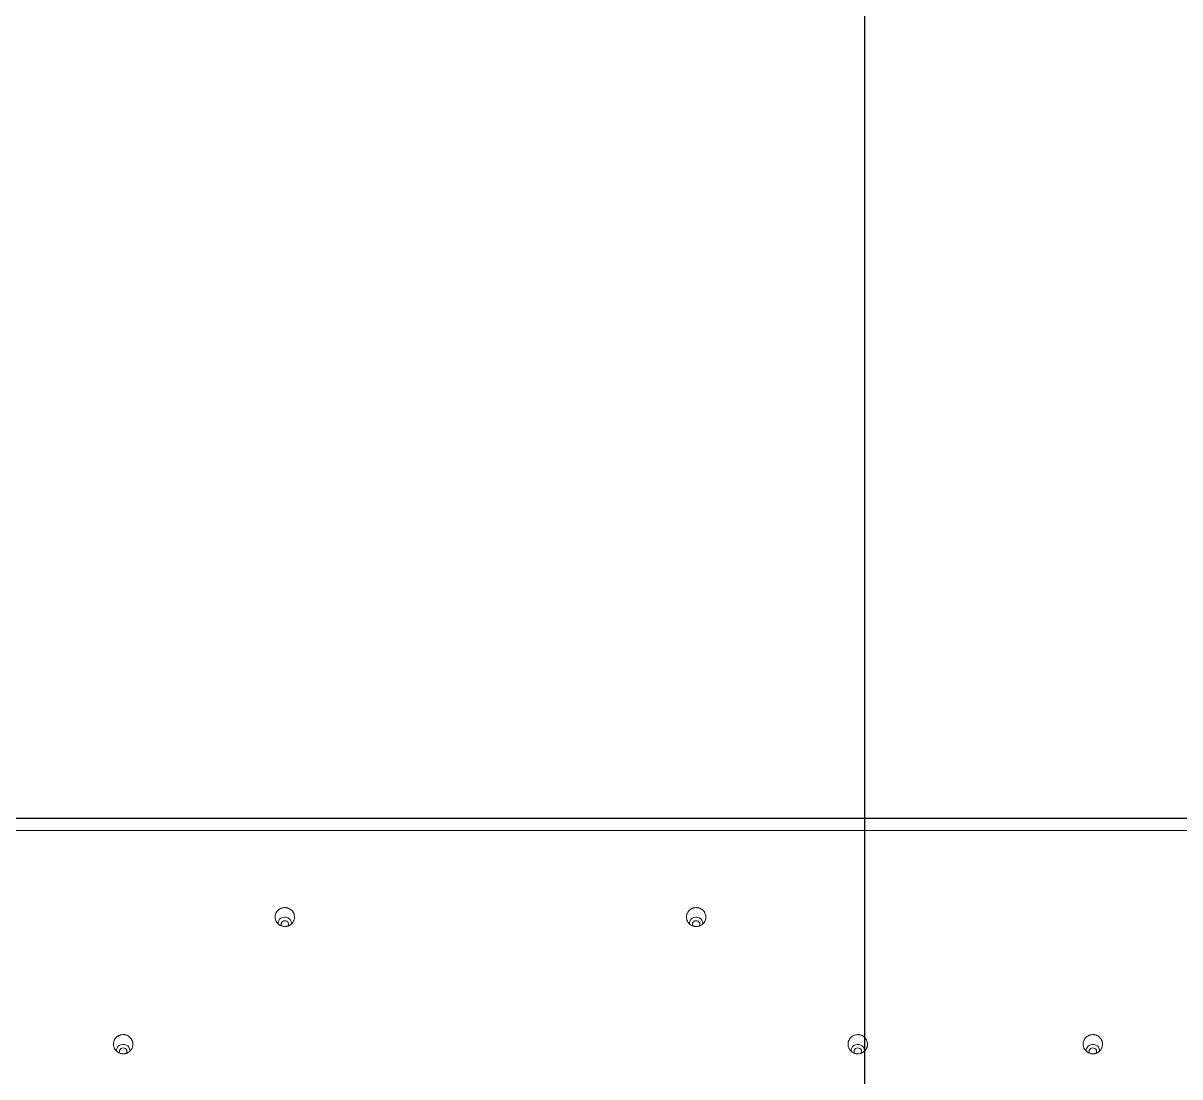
# Model space of a CAD drawing. Header units: inches. Extents: x 3778 to 56227, y -16914 to 35091.
# Drawn here: x 47230.3 to 47348.8, y -10576.3 to -10468.2 of the extents above; entities that cross this region are included whole.
import ezdxf

# ---------------------------------------------------------------- set-up
doc = ezdxf.new("R2010")
doc.units = ezdxf.units.IN
doc.header["$LTSCALE"] = 100
doc.header["$MEASUREMENT"] = 0
doc.layers.add('2-con', color=2, linetype='Continuous')
doc.layers.add('mark-B', color=2, linetype='Continuous', lineweight=20)

# ---------------------------------------------------------------- blocks, each defined once
blk = doc.blocks.new('cjscjdeh')
at = {"color": 8}
blk.add_line((155159.52, 69414.88), (155159.52, 71514.88), dxfattribs=at)
blk = doc.blocks.new('무풍1way 일반')
at = {"layer": 'mark-B'}
for p, q in [((-439.26, -500.22), (439.26, -500.22)), ((-439.26, -500.24), (439.26, -500.24))]:
    blk.add_line(p, q, dxfattribs=at)
for centre, major_axis, start_param, end_param in [((-210.87, -476.43), (-0.681, 0), 0, 3.280312), ((-210.87, -476.43), (-0.681, 0), 6.164986, 6.283185), ((-210.87, -476.33), (0.387, 0), 2.579833, 6.283185), ((-210.87, -476.33), (0.387, 0), 0, 0.551544), ((-186.77, -476.43), (-0.681, 0), 0, 3.281592), ((-186.77, -476.43), (-0.681, 0), 6.157132, 6.283185), ((-186.77, -476.33), (0.387, 0), 2.533594, 6.283185), ((-186.77, -476.33), (0.387, 0), 0, 0.623315), ((-111.46, -476.43), (-0.681, 0), 0, 3.280312), ((-111.46, -476.43), (-0.681, 0), 6.164986, 6.283185), ((-111.46, -476.33), (0.387, 0), 2.580027, 6.283185), ((-111.46, -476.33), (0.387, 0), 0, 0.55135), ((-170.2, -489.48), (-0.681, 0), 0, 3.274716), ((-170.2, -489.48), (-0.681, 0), 6.168127, 6.283185), ((-170.2, -489.38), (0.387, 0), 2.563152, 6.283185), ((-170.2, -489.38), (0.387, 0), 0, 0.584731), ((-128.03, -489.48), (-0.681, 0), 0, 3.274128), ((-128.03, -489.48), (-0.681, 0), 6.176466, 6.283185), ((-128.03, -489.38), (0.387, 0), 2.613321, 6.283185), ((-128.03, -489.38), (0.387, 0), 0, 0.511099)]:
    blk.add_ellipse(centre, major_axis=major_axis, ratio=0.913545, start_param=start_param, end_param=end_param, dxfattribs=at)
for points, degree, knots in [([(-211.86, -477.03), (-211.86, -476.97), (-211.85, -476.9), (-211.83, -476.81), (-211.82, -476.78), (-211.8, -476.72), (-211.78, -476.69), (-211.74, -476.6), (-211.71, -476.54), (-211.65, -476.47), (-211.63, -476.44), (-211.59, -476.39), (-211.57, -476.37), (-211.5, -476.3), (-211.45, -476.26), (-211.36, -476.21), (-211.33, -476.2), (-211.27, -476.17), (-211.21, -476.14), (-211.15, -476.12), (-211.09, -476.11), (-211.06, -476.1), (-210.96, -476.08), (-210.89, -476.08), (-210.79, -476.08), (-210.76, -476.09), (-210.71, -476.09), (-210.7, -476.1), (-210.66, -476.1), (-210.65, -476.11), (-210.57, -476.13), (-210.51, -476.15), (-210.43, -476.18), (-210.42, -476.19), (-210.39, -476.2), (-210.37, -476.21), (-210.33, -476.24), (-210.3, -476.26), (-210.23, -476.31), (-210.18, -476.36), (-210.09, -476.45), (-210.05, -476.5), (-210, -476.59), (-209.98, -476.61), (-209.96, -476.66), (-209.96, -476.67), (-209.94, -476.7), (-209.94, -476.72), (-209.91, -476.79), (-209.89, -476.85), (-209.88, -476.93), (-209.88, -476.95), (-209.88, -476.98), (-209.88, -477), (-209.87, -477.04), (-209.87, -477.08), (-209.88, -477.17), (-209.88, -477.24), (-209.9, -477.31), (-209.91, -477.33), (-209.92, -477.36), (-209.93, -477.41), (-209.96, -477.48), (-209.99, -477.54), (-210.02, -477.59), (-210.04, -477.62), (-210.1, -477.7), (-210.14, -477.75), (-210.21, -477.81), (-210.24, -477.83), (-210.29, -477.87), (-210.32, -477.89), (-210.4, -477.94), (-210.46, -477.97), (-210.54, -478), (-210.55, -478), (-210.58, -478.01), (-210.6, -478.02), (-210.65, -478.03), (-210.68, -478.04), (-210.78, -478.05), (-210.84, -478.06), (-210.92, -478.05), (-210.94, -478.05), (-210.97, -478.05), (-211.02, -478.04), (-211.1, -478.03), (-211.16, -478.01), (-211.21, -477.99), (-211.23, -477.99), (-211.26, -477.98), (-211.27, -477.97), (-211.35, -477.93), (-211.4, -477.9), (-211.48, -477.84), (-211.51, -477.82), (-211.56, -477.78), (-211.58, -477.76), (-211.64, -477.69), (-211.68, -477.64), (-211.73, -477.57), (-211.73, -477.55), (-211.75, -477.52), (-211.77, -477.48), (-211.8, -477.41), (-211.82, -477.35), (-211.83, -477.3), (-211.84, -477.29), (-211.84, -477.25), (-211.85, -477.24), (-211.86, -477.16), (-211.86, -477.09), (-211.86, -477.03)], 3, [0, 0, 0, 0, 0.03125, 0.03125, 0.046875, 0.046875, 0.0625, 0.0625, 0.09375, 0.09375, 0.109375, 0.109375, 0.125, 0.125, 0.15625, 0.15625, 0.171875, 0.171875, 0.1875, 0.203125, 0.203125, 0.21875, 0.21875, 0.25, 0.25, 0.265625, 0.265625, 0.273437, 0.273437, 0.28125, 0.28125, 0.3125, 0.3125, 0.320312, 0.320312, 0.328125, 0.328125, 0.34375, 0.34375, 0.375, 0.375, 0.40625, 0.40625, 0.421875, 0.421875, 0.429688, 0.429688, 0.4375, 0.4375, 0.46875, 0.46875, 0.476563, 0.476563, 0.484375, 0.484375, 0.5, 0.5, 0.53125, 0.53125, 0.539063, 0.539063, 0.546875, 0.5625, 0.578125, 0.578125, 0.59375, 0.59375, 0.625, 0.625, 0.640625, 0.640625, 0.65625, 0.65625, 0.6875, 0.6875, 0.695313, 0.695313, 0.703125, 0.703125, 0.71875, 0.71875, 0.75, 0.75, 0.757813, 0.757813, 0.765625, 0.78125, 0.796875, 0.796875, 0.804688, 0.804688, 0.8125, 0.8125, 0.84375, 0.84375, 0.859375, 0.859375, 0.875, 0.875, 0.90625, 0.90625, 0.914063, 0.914063, 0.921875, 0.9375, 0.953125, 0.953125, 0.960938, 0.960938, 0.96875, 0.96875, 1, 1, 1, 1]), ([(-185.77, -477.03), (-185.77, -477.09), (-185.78, -477.16), (-185.79, -477.25), (-185.8, -477.28), (-185.81, -477.35), (-185.82, -477.38), (-185.86, -477.47), (-185.88, -477.52), (-185.93, -477.61), (-185.95, -477.63), (-185.99, -477.69), (-186.01, -477.71), (-186.08, -477.78), (-186.13, -477.82), (-186.2, -477.88), (-186.23, -477.9), (-186.29, -477.93), (-186.32, -477.95), (-186.41, -477.99), (-186.47, -478.01), (-186.6, -478.04), (-186.66, -478.05), (-186.76, -478.05), (-186.79, -478.05), (-186.84, -478.05), (-186.86, -478.05), (-186.89, -478.05), (-186.91, -478.04), (-186.99, -478.03), (-187.05, -478.02), (-187.13, -477.99), (-187.14, -477.98), (-187.17, -477.97), (-187.19, -477.96), (-187.23, -477.94), (-187.26, -477.93), (-187.35, -477.87), (-187.4, -477.84), (-187.47, -477.77), (-187.49, -477.75), (-187.53, -477.7), (-187.58, -477.65), (-187.61, -477.59), (-187.64, -477.54), (-187.66, -477.51), (-187.7, -477.42), (-187.72, -477.36), (-187.74, -477.28), (-187.74, -477.27), (-187.75, -477.24), (-187.75, -477.22), (-187.76, -477.17), (-187.76, -477.14), (-187.76, -477.05), (-187.76, -476.98), (-187.75, -476.9), (-187.75, -476.89), (-187.74, -476.86), (-187.73, -476.81), (-187.7, -476.73), (-187.68, -476.67), (-187.65, -476.62), (-187.64, -476.59), (-187.59, -476.5), (-187.55, -476.45), (-187.48, -476.38), (-187.46, -476.36), (-187.41, -476.32), (-187.38, -476.29), (-187.31, -476.24), (-187.25, -476.2), (-187.18, -476.17), (-187.16, -476.16), (-187.13, -476.15), (-187.11, -476.14), (-187.07, -476.13), (-187.04, -476.12), (-186.94, -476.1), (-186.88, -476.09), (-186.79, -476.08), (-186.78, -476.08), (-186.74, -476.08), (-186.69, -476.08), (-186.61, -476.09), (-186.55, -476.11), (-186.5, -476.12), (-186.49, -476.12), (-186.45, -476.13), (-186.44, -476.14), (-186.36, -476.17), (-186.3, -476.2), (-186.22, -476.25), (-186.19, -476.26), (-186.14, -476.3), (-186.12, -476.32), (-186.04, -476.39), (-186, -476.44), (-185.95, -476.5), (-185.94, -476.52), (-185.93, -476.54), (-185.9, -476.59), (-185.86, -476.66), (-185.84, -476.72), (-185.82, -476.76), (-185.82, -476.78), (-185.81, -476.81), (-185.8, -476.82), (-185.79, -476.9), (-185.78, -476.97), (-185.77, -477.03)], 3, [0, 0, 0, 0, 0.03125, 0.03125, 0.046875, 0.046875, 0.0625, 0.0625, 0.09375, 0.09375, 0.109375, 0.109375, 0.125, 0.125, 0.15625, 0.15625, 0.171875, 0.171875, 0.1875, 0.1875, 0.21875, 0.21875, 0.25, 0.25, 0.265625, 0.265625, 0.273438, 0.273438, 0.28125, 0.28125, 0.3125, 0.3125, 0.320313, 0.320313, 0.328125, 0.328125, 0.34375, 0.34375, 0.375, 0.375, 0.390625, 0.390625, 0.40625, 0.421875, 0.421875, 0.4375, 0.4375, 0.46875, 0.46875, 0.476563, 0.476563, 0.484375, 0.484375, 0.5, 0.5, 0.53125, 0.53125, 0.539063, 0.539063, 0.546875, 0.5625, 0.578125, 0.578125, 0.59375, 0.59375, 0.625, 0.625, 0.640625, 0.640625, 0.65625, 0.65625, 0.6875, 0.6875, 0.695312, 0.695312, 0.703125, 0.703125, 0.71875, 0.71875, 0.75, 0.75, 0.757812, 0.757812, 0.765625, 0.78125, 0.796875, 0.796875, 0.804687, 0.804687, 0.8125, 0.8125, 0.84375, 0.84375, 0.859375, 0.859375, 0.875, 0.875, 0.90625, 0.90625, 0.914062, 0.914062, 0.921875, 0.9375, 0.953125, 0.953125, 0.960937, 0.960937, 0.96875, 0.96875, 1, 1, 1, 1]), ([(-112.45, -477.03), (-112.45, -476.97), (-112.44, -476.9), (-112.42, -476.81), (-112.41, -476.78), (-112.39, -476.72), (-112.38, -476.69), (-112.34, -476.6), (-112.3, -476.54), (-112.25, -476.47), (-112.23, -476.44), (-112.18, -476.39), (-112.16, -476.37), (-112.09, -476.3), (-112.04, -476.26), (-111.95, -476.21), (-111.92, -476.2), (-111.87, -476.17), (-111.81, -476.14), (-111.74, -476.12), (-111.68, -476.11), (-111.65, -476.1), (-111.55, -476.08), (-111.48, -476.08), (-111.39, -476.08), (-111.35, -476.09), (-111.3, -476.09), (-111.29, -476.1), (-111.26, -476.1), (-111.24, -476.11), (-111.16, -476.13), (-111.1, -476.15), (-111.02, -476.18), (-111.01, -476.19), (-110.98, -476.2), (-110.97, -476.21), (-110.92, -476.24), (-110.9, -476.26), (-110.82, -476.31), (-110.77, -476.36), (-110.68, -476.45), (-110.64, -476.5), (-110.59, -476.59), (-110.58, -476.61), (-110.55, -476.66), (-110.55, -476.67), (-110.54, -476.7), (-110.53, -476.72), (-110.5, -476.79), (-110.49, -476.85), (-110.47, -476.93), (-110.47, -476.95), (-110.47, -476.98), (-110.47, -477), (-110.46, -477.04), (-110.46, -477.08), (-110.47, -477.17), (-110.48, -477.24), (-110.49, -477.31), (-110.5, -477.33), (-110.51, -477.36), (-110.52, -477.41), (-110.55, -477.48), (-110.58, -477.54), (-110.61, -477.59), (-110.63, -477.62), (-110.69, -477.7), (-110.73, -477.75), (-110.8, -477.81), (-110.83, -477.83), (-110.88, -477.87), (-110.91, -477.89), (-110.99, -477.94), (-111.05, -477.97), (-111.13, -478), (-111.14, -478), (-111.17, -478.01), (-111.19, -478.02), (-111.24, -478.03), (-111.27, -478.04), (-111.37, -478.05), (-111.43, -478.06), (-111.51, -478.05), (-111.53, -478.05), (-111.56, -478.05), (-111.61, -478.04), (-111.69, -478.03), (-111.76, -478.01), (-111.8, -477.99), (-111.82, -477.99), (-111.85, -477.98), (-111.86, -477.97), (-111.94, -477.94), (-111.99, -477.9), (-112.07, -477.85), (-112.1, -477.82), (-112.15, -477.78), (-112.17, -477.76), (-112.24, -477.69), (-112.27, -477.64), (-112.32, -477.57), (-112.32, -477.55), (-112.34, -477.52), (-112.36, -477.48), (-112.39, -477.41), (-112.41, -477.35), (-112.43, -477.3), (-112.43, -477.29), (-112.44, -477.25), (-112.44, -477.24), (-112.45, -477.16), (-112.45, -477.09), (-112.45, -477.03)], 3, [0, 0, 0, 0, 0.03125, 0.03125, 0.046875, 0.046875, 0.0625, 0.0625, 0.09375, 0.09375, 0.109375, 0.109375, 0.125, 0.125, 0.15625, 0.15625, 0.171875, 0.171875, 0.1875, 0.203125, 0.203125, 0.21875, 0.21875, 0.25, 0.25, 0.265625, 0.265625, 0.273437, 0.273437, 0.28125, 0.28125, 0.3125, 0.3125, 0.320312, 0.320312, 0.328125, 0.328125, 0.34375, 0.34375, 0.375, 0.375, 0.40625, 0.40625, 0.421875, 0.421875, 0.429687, 0.429687, 0.4375, 0.4375, 0.46875, 0.46875, 0.476562, 0.476562, 0.484375, 0.484375, 0.5, 0.5, 0.53125, 0.53125, 0.539062, 0.539062, 0.546875, 0.5625, 0.578125, 0.578125, 0.59375, 0.59375, 0.625, 0.625, 0.640625, 0.640625, 0.65625, 0.65625, 0.6875, 0.6875, 0.695312, 0.695312, 0.703125, 0.703125, 0.71875, 0.71875, 0.75, 0.75, 0.757812, 0.757812, 0.765625, 0.78125, 0.796875, 0.796875, 0.804687, 0.804687, 0.8125, 0.8125, 0.84375, 0.84375, 0.859375, 0.859375, 0.875, 0.875, 0.90625, 0.90625, 0.914062, 0.914062, 0.921875, 0.9375, 0.953125, 0.953125, 0.960937, 0.960937, 0.96875, 0.96875, 1, 1, 1, 1]), ([(-169.21, -490.07), (-169.2, -490.14), (-169.21, -490.2), (-169.22, -490.29), (-169.23, -490.32), (-169.25, -490.38), (-169.26, -490.41), (-169.29, -490.5), (-169.32, -490.56), (-169.37, -490.64), (-169.39, -490.67), (-169.43, -490.72), (-169.45, -490.74), (-169.52, -490.81), (-169.57, -490.85), (-169.65, -490.91), (-169.67, -490.92), (-169.73, -490.96), (-169.79, -490.99), (-169.85, -491.01), (-169.9, -491.02), (-169.91, -491.03), (-169.94, -491.04), (-169.96, -491.04), (-170.04, -491.06), (-170.1, -491.07), (-170.2, -491.07), (-170.23, -491.07), (-170.28, -491.07), (-170.3, -491.07), (-170.33, -491.06), (-170.35, -491.06), (-170.43, -491.05), (-170.49, -491.03), (-170.57, -491), (-170.58, -491), (-170.61, -490.98), (-170.63, -490.98), (-170.67, -490.96), (-170.7, -490.94), (-170.78, -490.89), (-170.83, -490.85), (-170.91, -490.79), (-170.93, -490.76), (-170.97, -490.71), (-171.01, -490.67), (-171.05, -490.61), (-171.08, -490.56), (-171.09, -490.53), (-171.13, -490.44), (-171.15, -490.38), (-171.17, -490.31), (-171.18, -490.29), (-171.18, -490.26), (-171.18, -490.24), (-171.19, -490.2), (-171.19, -490.17), (-171.2, -490.07), (-171.19, -490.01), (-171.18, -489.93), (-171.18, -489.91), (-171.17, -489.88), (-171.16, -489.84), (-171.13, -489.76), (-171.11, -489.71), (-171.09, -489.66), (-171.08, -489.65), (-171.06, -489.62), (-171.05, -489.61), (-171.01, -489.54), (-170.97, -489.49), (-170.9, -489.42), (-170.88, -489.4), (-170.84, -489.37), (-170.83, -489.36), (-170.81, -489.34), (-170.79, -489.33), (-170.73, -489.28), (-170.67, -489.25), (-170.6, -489.22), (-170.58, -489.21), (-170.55, -489.2), (-170.54, -489.19), (-170.49, -489.18), (-170.46, -489.17), (-170.36, -489.15), (-170.3, -489.14), (-170.22, -489.14), (-170.2, -489.14), (-170.17, -489.14), (-170.12, -489.14), (-170.04, -489.15), (-169.97, -489.16), (-169.93, -489.17), (-169.91, -489.18), (-169.88, -489.19), (-169.86, -489.19), (-169.79, -489.22), (-169.73, -489.25), (-169.65, -489.3), (-169.62, -489.32), (-169.57, -489.36), (-169.54, -489.38), (-169.47, -489.44), (-169.43, -489.49), (-169.38, -489.56), (-169.37, -489.57), (-169.35, -489.6), (-169.33, -489.64), (-169.29, -489.71), (-169.27, -489.76), (-169.25, -489.81), (-169.25, -489.82), (-169.24, -489.85), (-169.23, -489.87), (-169.22, -489.95), (-169.21, -490.01), (-169.21, -490.07)], 3, [0, 0, 0, 0, 0.03125, 0.03125, 0.046875, 0.046875, 0.0625, 0.0625, 0.09375, 0.09375, 0.109375, 0.109375, 0.125, 0.125, 0.15625, 0.15625, 0.171875, 0.171875, 0.1875, 0.203125, 0.203125, 0.210938, 0.210938, 0.21875, 0.21875, 0.25, 0.25, 0.265625, 0.265625, 0.273438, 0.273438, 0.28125, 0.28125, 0.3125, 0.3125, 0.320313, 0.320313, 0.328125, 0.328125, 0.34375, 0.34375, 0.375, 0.375, 0.390625, 0.390625, 0.40625, 0.421875, 0.421875, 0.4375, 0.4375, 0.46875, 0.46875, 0.476563, 0.476563, 0.484375, 0.484375, 0.5, 0.5, 0.53125, 0.53125, 0.539063, 0.539063, 0.546875, 0.5625, 0.578125, 0.578125, 0.585938, 0.585938, 0.59375, 0.59375, 0.625, 0.625, 0.640625, 0.640625, 0.648438, 0.648438, 0.65625, 0.65625, 0.6875, 0.6875, 0.695313, 0.695313, 0.703125, 0.703125, 0.71875, 0.71875, 0.75, 0.75, 0.757813, 0.757813, 0.765625, 0.78125, 0.796875, 0.796875, 0.804688, 0.804688, 0.8125, 0.8125, 0.84375, 0.84375, 0.859375, 0.859375, 0.875, 0.875, 0.90625, 0.90625, 0.914063, 0.914063, 0.921875, 0.9375, 0.953125, 0.953125, 0.960938, 0.960938, 0.96875, 0.96875, 1, 1, 1, 1]), ([(-129.02, -490.07), (-129.02, -490.01), (-129.01, -489.95), (-128.99, -489.86), (-128.98, -489.83), (-128.96, -489.77), (-128.95, -489.74), (-128.91, -489.65), (-128.87, -489.6), (-128.82, -489.52), (-128.8, -489.49), (-128.76, -489.44), (-128.73, -489.42), (-128.66, -489.36), (-128.61, -489.32), (-128.54, -489.28), (-128.53, -489.27), (-128.5, -489.25), (-128.46, -489.23), (-128.38, -489.2), (-128.32, -489.18), (-128.27, -489.17), (-128.26, -489.16), (-128.22, -489.15), (-128.21, -489.15), (-128.13, -489.14), (-128.06, -489.13), (-127.96, -489.14), (-127.93, -489.14), (-127.88, -489.15), (-127.87, -489.15), (-127.83, -489.15), (-127.82, -489.16), (-127.74, -489.18), (-127.68, -489.2), (-127.6, -489.23), (-127.59, -489.24), (-127.56, -489.25), (-127.54, -489.26), (-127.5, -489.28), (-127.47, -489.3), (-127.39, -489.35), (-127.35, -489.4), (-127.28, -489.47), (-127.26, -489.49), (-127.22, -489.54), (-127.18, -489.59), (-127.15, -489.65), (-127.12, -489.7), (-127.11, -489.73), (-127.07, -489.82), (-127.06, -489.88), (-127.04, -489.96), (-127.04, -489.98), (-127.04, -490.01), (-127.04, -490.02), (-127.03, -490.07), (-127.03, -490.1), (-127.03, -490.2), (-127.04, -490.26), (-127.06, -490.34), (-127.07, -490.35), (-127.07, -490.38), (-127.09, -490.43), (-127.12, -490.5), (-127.15, -490.56), (-127.17, -490.6), (-127.18, -490.61), (-127.2, -490.64), (-127.21, -490.65), (-127.25, -490.72), (-127.3, -490.76), (-127.37, -490.83), (-127.39, -490.85), (-127.43, -490.88), (-127.44, -490.89), (-127.47, -490.91), (-127.48, -490.91), (-127.55, -490.96), (-127.61, -490.98), (-127.69, -491.01), (-127.7, -491.02), (-127.73, -491.03), (-127.75, -491.03), (-127.8, -491.05), (-127.83, -491.05), (-127.93, -491.07), (-127.99, -491.07), (-128.07, -491.07), (-128.09, -491.07), (-128.12, -491.07), (-128.17, -491.06), (-128.25, -491.05), (-128.31, -491.03), (-128.36, -491.01), (-128.38, -491.01), (-128.41, -491), (-128.42, -490.99), (-128.5, -490.96), (-128.55, -490.93), (-128.63, -490.87), (-128.66, -490.85), (-128.71, -490.81), (-128.73, -490.79), (-128.8, -490.72), (-128.84, -490.67), (-128.88, -490.6), (-128.89, -490.59), (-128.9, -490.56), (-128.93, -490.52), (-128.96, -490.45), (-128.98, -490.39), (-128.99, -490.34), (-128.99, -490.33), (-129, -490.29), (-129, -490.28), (-129.02, -490.2), (-129.02, -490.14), (-129.02, -490.07)], 3, [0, 0, 0, 0, 0.03125, 0.03125, 0.046875, 0.046875, 0.0625, 0.0625, 0.09375, 0.09375, 0.109375, 0.109375, 0.125, 0.125, 0.15625, 0.15625, 0.164063, 0.164063, 0.171875, 0.1875, 0.203125, 0.203125, 0.210938, 0.210938, 0.21875, 0.21875, 0.25, 0.25, 0.265625, 0.265625, 0.273438, 0.273438, 0.28125, 0.28125, 0.3125, 0.3125, 0.320313, 0.320313, 0.328125, 0.328125, 0.34375, 0.34375, 0.375, 0.375, 0.390625, 0.390625, 0.40625, 0.421875, 0.421875, 0.4375, 0.4375, 0.46875, 0.46875, 0.476563, 0.476563, 0.484375, 0.484375, 0.5, 0.5, 0.53125, 0.53125, 0.539063, 0.539063, 0.546875, 0.5625, 0.578125, 0.578125, 0.585938, 0.585938, 0.59375, 0.59375, 0.625, 0.625, 0.640625, 0.640625, 0.648438, 0.648438, 0.65625, 0.65625, 0.6875, 0.6875, 0.695313, 0.695313, 0.703125, 0.703125, 0.71875, 0.71875, 0.75, 0.75, 0.757813, 0.757813, 0.765625, 0.78125, 0.796875, 0.796875, 0.804688, 0.804688, 0.8125, 0.8125, 0.84375, 0.84375, 0.859375, 0.859375, 0.875, 0.875, 0.90625, 0.90625, 0.914063, 0.914063, 0.921875, 0.9375, 0.953125, 0.953125, 0.960938, 0.960938, 0.96875, 0.96875, 1, 1, 1, 1]), ([(443.19, -500.42), (442.61, -500.39), (442.32, -500.38), (441.84, -500.36), (441.46, -500.35), (441, -500.33), (440.59, -500.32), (440.14, -500.3), (439.73, -500.29), (438.81, -500.26), (438, -500.25), (437.55, -500.25), (437.13, -500.25), (437.04, -500.25), (436.73, -500.25), (436.64, -500.25), (436.45, -500.25), (432.8, -500.25), (422.42, -500.25), (401.64, -500.25), (360.09, -500.25), (276.99, -500.25), (221.6, -500.25), (221.53, -500.25), (0, -500.25), (-110.8, -500.25), (-276.99, -500.25), (-360.09, -500.25), (-401.64, -500.25), (-422.42, -500.25), (-432.8, -500.25), (-437.13, -500.25), (-438, -500.25), (-438.12, -500.25), (-438.21, -500.25), (-438.32, -500.25), (-438.64, -500.25), (-438.86, -500.25), (-439.28, -500.26), (-439.73, -500.27), (-440.14, -500.28), (-440.59, -500.3), (-441, -500.31), (-441.46, -500.33), (-441.84, -500.35), (-442.32, -500.37), (-442.61, -500.39), (-443.19, -500.42)], 2, [0, 0, 0, 0.000977, 0.000977, 0.001953, 0.001953, 0.00293, 0.00293, 0.003906, 0.003906, 0.005859, 0.005859, 0.006836, 0.006836, 0.007115, 0.007394, 0.007394, 0.007812, 0.015625, 0.03125, 0.0625, 0.125, 0.25, 0.25, 0.5, 0.5, 0.75, 0.875, 0.9375, 0.96875, 0.984375, 0.992188, 0.994141, 0.994141, 0.994385, 0.994385, 0.994629, 0.995117, 0.995117, 0.996094, 0.996094, 0.99707, 0.99707, 0.998047, 0.998047, 0.999023, 0.999023, 1, 1, 1]), ([(443.19, -500.42), (442.61, -500.39), (442.32, -500.38), (441.84, -500.36), (441.46, -500.35), (441, -500.33), (440.59, -500.32), (440.14, -500.3), (439.73, -500.29), (438.81, -500.26), (438, -500.25), (437.55, -500.25), (437.13, -500.25), (437.04, -500.25), (436.73, -500.25), (436.64, -500.25), (436.45, -500.25), (432.8, -500.25), (422.42, -500.25), (401.64, -500.25), (360.09, -500.25), (276.99, -500.25), (221.6, -500.25), (221.53, -500.25), (0, -500.25), (-110.8, -500.25), (-276.99, -500.25), (-360.09, -500.25), (-401.64, -500.25), (-422.42, -500.25), (-432.8, -500.25), (-437.13, -500.25), (-438, -500.25), (-438.12, -500.25), (-438.21, -500.25), (-438.32, -500.25), (-438.64, -500.25), (-438.86, -500.25), (-439.28, -500.26), (-439.73, -500.27), (-440.14, -500.28), (-440.59, -500.3), (-441, -500.31), (-441.46, -500.33), (-441.84, -500.35), (-442.32, -500.37), (-442.61, -500.39), (-443.19, -500.42)], 2, [0, 0, 0, 0.000977, 0.000977, 0.001953, 0.001953, 0.00293, 0.00293, 0.003906, 0.003906, 0.005859, 0.005859, 0.006836, 0.006836, 0.007115, 0.007394, 0.007394, 0.007812, 0.015625, 0.03125, 0.0625, 0.125, 0.25, 0.25, 0.5, 0.5, 0.75, 0.875, 0.9375, 0.96875, 0.984375, 0.992188, 0.994141, 0.994141, 0.994385, 0.994385, 0.994629, 0.995117, 0.995117, 0.996094, 0.996094, 0.99707, 0.99707, 0.998047, 0.998047, 0.999023, 0.999023, 1, 1, 1])]:
    blk.add_open_spline(points, degree=degree, knots=knots, dxfattribs=at)
blk.add_open_spline([(0, -498.97), (-146.42, -498.97), (-292.84, -498.97), (-439.26, -498.97)], degree=3, dxfattribs=at)
blk = doc.blocks.new('dpdjzjs')
at = {"layer": 'mark-B', "rotation": 180}
blk.add_blockref('무풍1way 일반', (183099.91, 90780.44), dxfattribs=at)

msp = doc.modelspace()

# ---------------------------------------------------------------- block references
msp.add_blockref('cjscjdeh', (-107842.97, -80843.84))
at = {"layer": '2-con'}
msp.add_blockref('dpdjzjs', (-135970.86, -101830.44), dxfattribs=at)

doc.saveas('drawing.dxf')
